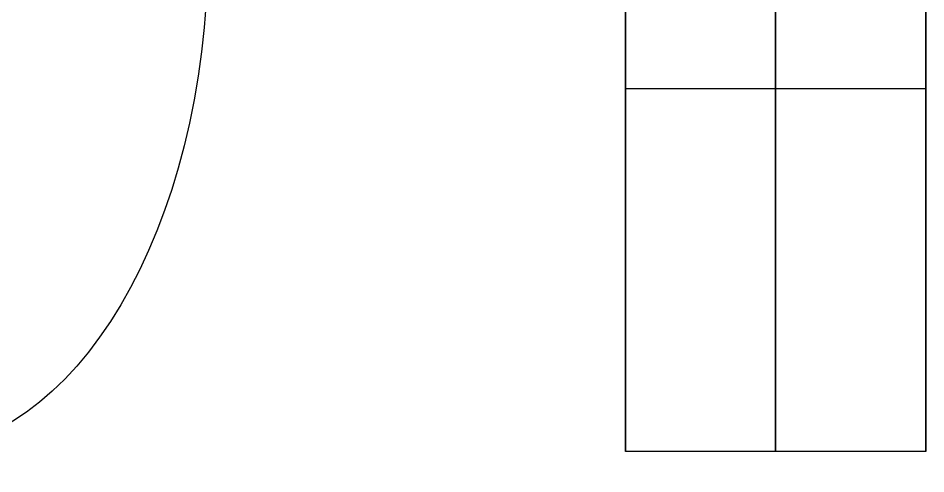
# Model space of a CAD drawing. Header units: millimetres. Extents: x -1736 to -633, y -290 to 351.
# Drawn here: x -717.1 to -662.7, y -42.3 to -15 of the extents above; entities that cross this region are included whole.
import ezdxf

# ---------------------------------------------------------------- set-up
doc = ezdxf.new("R2010")
doc.units = ezdxf.units.MM
doc.header["$MEASUREMENT"] = 0
doc.layers.add('The Wooden Frame', color=7, linetype='Continuous', true_color=0xd8b17e)

msp = doc.modelspace()

# ---------------------------------------------------------------- linework, layer by layer
at = {"layer": 'The Wooden Frame'}
for p, q in [((-662.736, -19.25, -34.508), (-680.736, -19.25, -34.508)), ((-662.736, -19.25, -45.273), (-680.736, -19.25, -45.273)), ((-680.736, -19.25, -34.508), (-680.736, -19.25, -45.273)), ((-662.736, -19.25, 183.132), (-680.736, -19.25, 183.132)), ((-662.736, -19.25, 172.372), (-680.736, -19.25, 172.372)), ((-680.736, -19.25, 183.132), (-680.736, -19.25, 172.372)), ((-662.736, -19.25, 403.049), (-680.736, -19.25, 403.049)), ((-662.736, -19.25, 392.289), (-680.736, -19.25, 392.289)), ((-680.736, -19.25, 403.049), (-680.736, -19.25, 392.289)), ((-662.736, -19.25, 177.752), (-680.736, -19.25, 177.752)), ((-662.736, -19.25, 397.669), (-680.736, -19.25, 397.669)), ((-662.736, -19.253, 187.374), (-680.736, -19.253, 187.374)), ((-662.736, -19.253, 168.13), (-680.736, -19.253, 168.13)), ((-662.736, -19.253, 407.291), (-680.736, -19.253, 407.291)), ((-662.736, -19.253, 388.047), (-680.736, -19.253, 388.047)), ((-671.736, -19.25, 183.132), (-671.736, -19.25, 172.372)), ((-671.736, -19.25, 403.049), (-671.736, -19.25, 392.289)), ((-662.736, -19.25, -34.508), (-662.736, -19.25, -45.273)), ((-662.736, -19.25, 183.132), (-662.736, -19.25, 172.372)), ((-662.736, -19.25, 403.049), (-662.736, -19.25, 392.289)), ((-662.736, -40.994, 179.11), (-680.736, -40.994, 179.11)), ((-662.736, -40.994, 395.138), (-680.736, -40.994, 395.138))]:
    msp.add_line(p, q, dxfattribs=at)
at = {"layer": 'The Wooden Frame', "extrusion": (0.805598, 1.48424e-15, -0.592462)}
msp.add_arc((-10.994, -678.277, -399.322), 30, 90, 270, dxfattribs=at)
msp.add_arc((-10.994, -678.277, -399.322), 30, 90, 270, dxfattribs=at)
at = {"layer": 'The Wooden Frame', "extrusion": (1, 0, 0)}
for centre, radius, start, end in [((-10.994, -39.89, -680.736), 30, 90, 270), ((-10.994, 179.11, -680.736), 30, 90, 270), ((-10.994, 179.11, -671.736), 30, 90, 270), ((-10.994, 395.138, -671.736), 30, 90, 270), ((-10.994, -39.89, -662.736), 30, 90, 270), ((-10.994, 179.11, -662.736), 30, 90, 270), ((-10.994, 395.138, -662.736), 30, 90, 270), ((-17.129, -32.387, -680.736), 3, 45, 225), ((-17.129, -47.394, -680.736), 3, 135, 315), ((-17.13, 185.254, -680.736), 3, 45.0357, 225.0357), ((-17.13, 170.25, -680.736), 3, 134.9643, 314.9643), ((-17.13, 405.171, -680.736), 3, 45.0357, 225.0357), ((-17.13, 390.167, -680.736), 3, 134.9643, 314.9643), ((-17.13, 185.254, -671.736), 3, 45.0357, 225.0357), ((-17.13, 405.171, -671.736), 3, 45.0357, 225.0357), ((-17.129, -32.387, -662.736), 3, 45, 225), ((-17.129, -47.394, -662.736), 3, 135, 315), ((-17.13, 185.254, -662.736), 3, 45.0357, 225.0357), ((-17.13, 170.25, -662.736), 3, 134.9643, 314.9643), ((-17.13, 405.171, -662.736), 3, 45.0357, 225.0357)]:
    msp.add_arc(centre, radius, start, end, dxfattribs=at)
at = {"layer": 'The Wooden Frame', "extrusion": (1, 7.57911e-15, -2.29772e-28)}
msp.add_arc((-10.994, 395.138, -680.736), 30, 90, 270, dxfattribs=at)
at = {"layer": 'The Wooden Frame', "extrusion": (1, -5.36258e-14, -5.35591e-14)}
msp.add_arc((-17.13, 170.25, -671.736), 3, 134.9643, 314.9643, dxfattribs=at)
at = {"layer": 'The Wooden Frame', "extrusion": (1, 2.68129e-14, 2.67796e-14)}
msp.add_arc((-17.13, 390.167, -671.736), 3, 134.9643, 314.9643, dxfattribs=at)
at = {"layer": 'The Wooden Frame', "extrusion": (1, -2.68129e-14, -2.67796e-14)}
msp.add_arc((-17.13, 390.167, -662.736), 3, 134.9643, 314.9643, dxfattribs=at)

doc.saveas('drawing.dxf')
